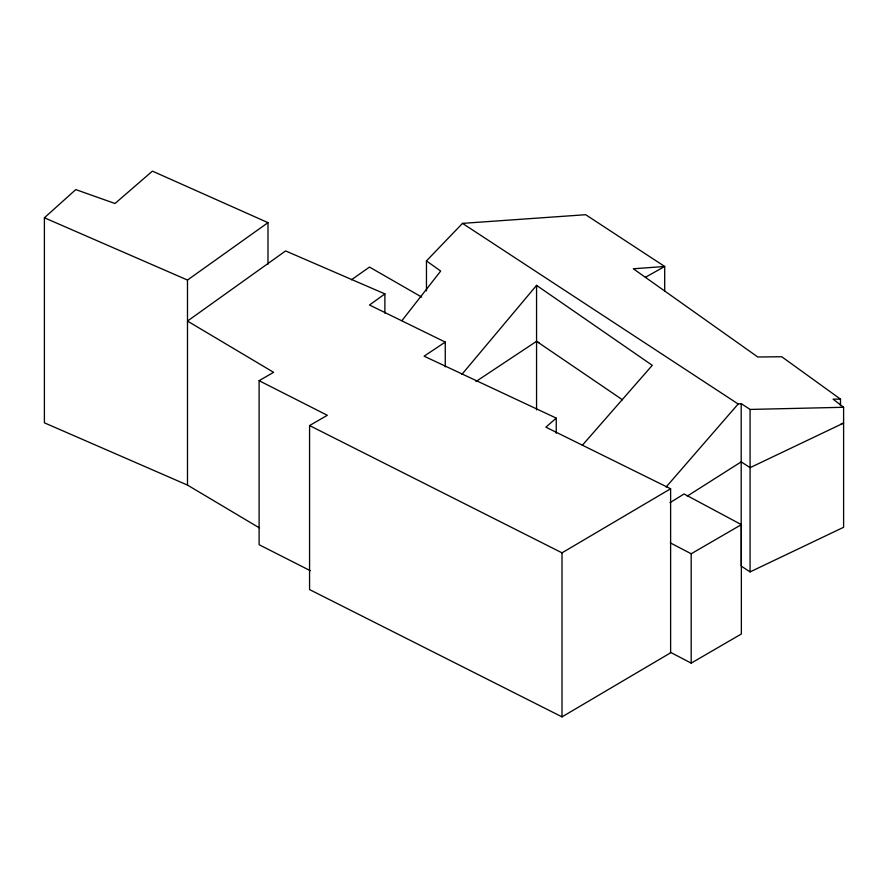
<?xml version="1.0" encoding="UTF-8"?>
<svg xmlns="http://www.w3.org/2000/svg" width="888" height="888" viewBox="0 0 888 888"><rect width="100%" height="100%" fill="white"/><g stroke="black" fill="none" stroke-linecap="round" stroke-linejoin="round"><path stroke-width="1.33" d="M401.942 320.635L440.681 271.062L426.462 260.906L462.504 223.376L585.68 214.707L664.701 266.478L664.701 291.164M461.938 374.325L536.563 285.37L652.269 365.323L582.328 445.299M666.122 487.013L738.161 403.985L741.203 403.629L750.083 409.435L843.6 407.281L843.6 527.294L750.083 571.894L741.203 566.089L741.203 403.629M259.451 527.927L187.49 485.092L44.4 422.821L44.4 217.782L75.78 189.588L114.985 203.507L152.425 171.129L267.987 222.655L267.987 264.213M259.107 380.697L273.604 372.327L187.49 321.068L285.603 250.927L384.893 293.895L369.497 305.006L445.265 342.08L424.098 356.177L556.243 418.115L545.887 427.172L670.618 488.766L670.618 652.802L562.004 716.871L309.568 589.577L309.568 425.552L327.328 415.295L259.107 380.697L259.107 544.721L310.267 570.673M187.49 485.092L187.49 280.053L267.987 222.655M351.404 279.798L369.497 267.077L421.7 297.08M475.979 381.507L536.563 341.314L538.938 342.713M687.301 496.092L741.203 461.86L750.083 467.665L843.6 423.077L841.003 424.053M670.007 502.641L684.082 493.972L741.358 524.642L741.358 633.999L691.186 663.136L670.351 652.236M309.568 425.552L562.004 552.836L670.618 488.766M670.351 542.89L691.186 553.779L741.358 524.642M645.398 277.3L664.701 266.478L633.333 268.775L757.775 356.998L781.751 356.743L840.492 399.145L840.492 405.65M840.492 399.145L833.088 399.145L843.6 407.281M44.4 217.782L187.49 280.053M462.504 223.376L738.161 403.985M536.563 341.314L622.488 399.8M750.083 409.435L750.083 571.894M691.186 553.779L691.186 663.136M562.004 552.836L562.004 716.871M556.243 418.115L556.243 433.277M536.563 285.37L536.563 409.879M445.265 342.08L445.265 366.888M426.462 260.906L426.462 290.931M384.893 293.895L384.893 313.198"/></g></svg>
